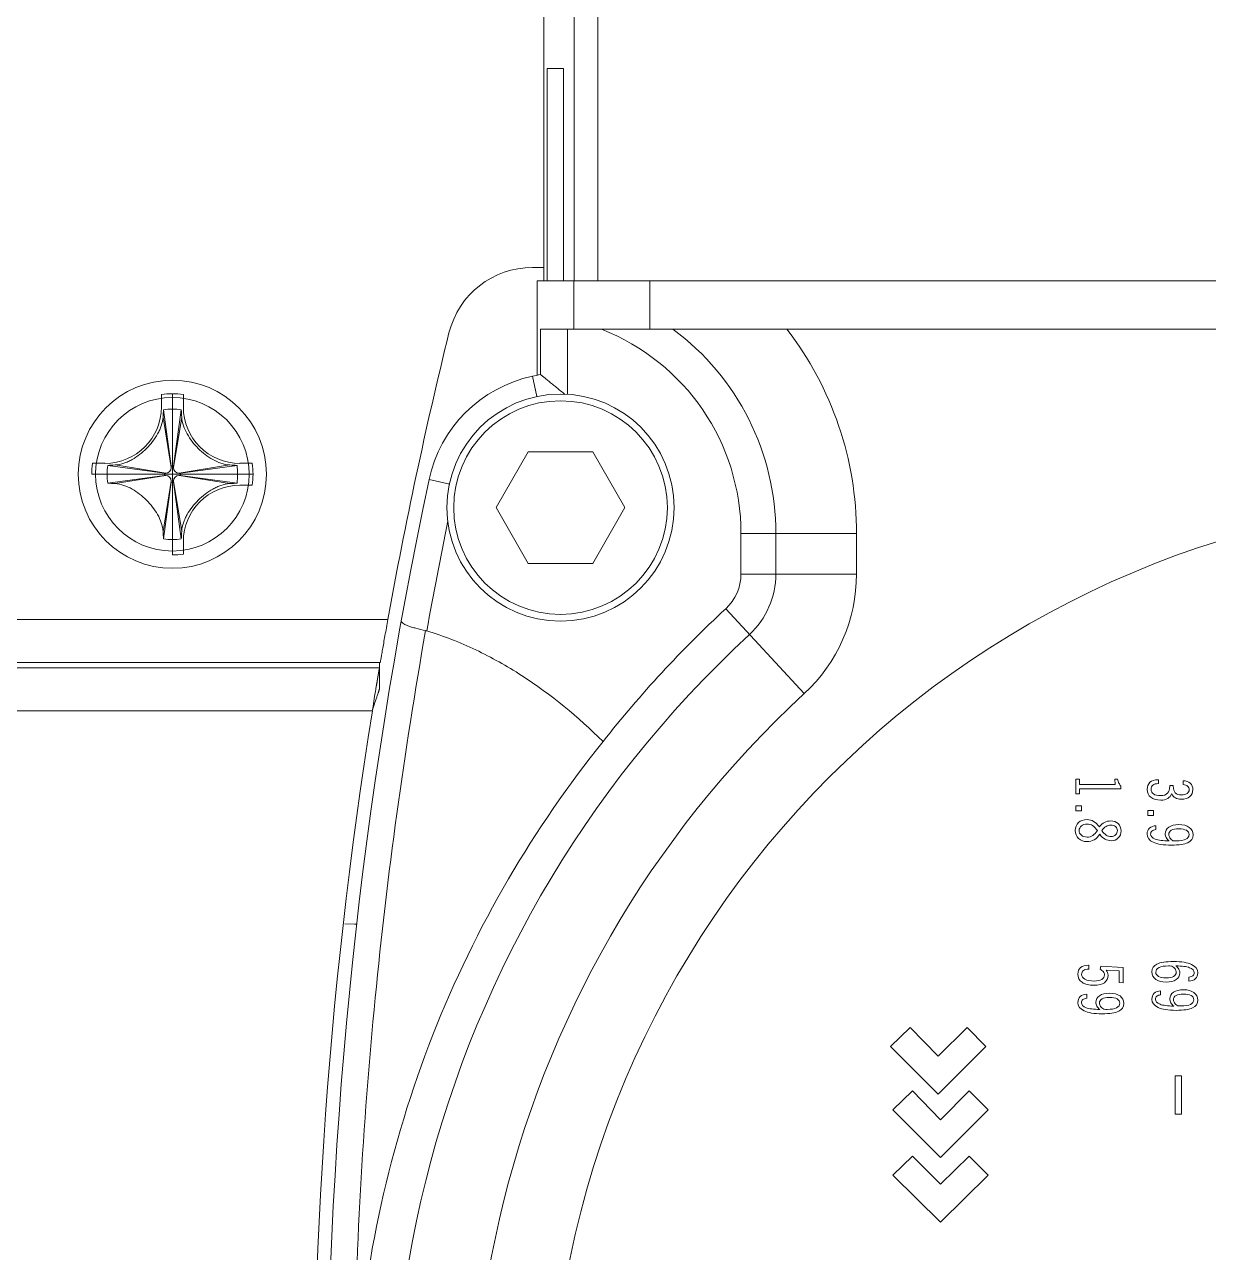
# Model space of a CAD drawing. Header units: millimetres. Extents: x 206 to 1899, y -454 to 296.
# Drawn here: x 1431.131 to 1433.883, y -410.812 to -407.955 of the extents above; entities that cross this region are included whole.
import ezdxf

# ---------------------------------------------------------------- set-up
doc = ezdxf.new("R2010")
doc.units = ezdxf.units.MM
doc.layers.add('细实线', color=7, linetype='Continuous', lineweight=15)

msp = doc.modelspace()

# ---------------------------------------------------------------- linework, layer by layer
at = {"layer": '细实线', "linetype": 'Continuous', "lineweight": 9}
for p, q in [((1432.3379, -408.5517), (1432.3379, -407.9267)), ((1432.4088, -408.5517), (1432.4088, -407.9267)), ((1432.4632, -407.9267), (1432.4632, -408.5517)), ((1432.3455, -408.058), (1432.3455, -408.5517)), ((1432.3455, -408.058), (1432.3833, -408.058)), ((1432.3833, -408.058), (1432.3833, -408.5517)), ((1432.3116, -408.5205), (1432.3379, -408.5205)), ((1432.3224, -408.7712), (1432.3224, -408.5517)), ((1432.3224, -408.5517), (1436.8136, -408.5517)), ((1432.4074, -408.6642), (1432.4074, -408.5517)), ((1432.5845, -408.6642), (1432.5845, -408.5517)), ((1432.3302, -408.6642), (1432.3301, -408.7696)), ((1432.3302, -408.6642), (1436.8061, -408.6642)), ((1432.3926, -408.6642), (1432.3926, -408.8159)), ((1432.3117, -408.7735), (1432.3218, -408.8211)), ((1431.4487, -408.816), (1431.4487, -408.845)), ((1431.4742, -409.1892), (1431.4742, -408.8142)), ((1431.4997, -408.816), (1431.4997, -408.845)), ((1431.4536, -408.8514), (1431.4717, -408.9831)), ((1431.4742, -408.983), (1431.4742, -408.85)), ((1431.4949, -408.8514), (1431.4768, -408.9831)), ((1431.4526, -408.8685), (1431.4717, -408.986)), ((1431.4959, -408.8685), (1431.4768, -408.986)), ((1431.3175, -408.9762), (1431.2885, -408.9762)), ((1431.631, -408.9762), (1431.66, -408.9762)), ((1432.3018, -408.9495), (1432.227, -409.0792)), ((1432.3018, -408.9495), (1432.4516, -408.9495)), ((1432.5265, -409.0792), (1432.4516, -408.9495)), ((1431.2867, -409.0017), (1431.6617, -409.0017)), ((1431.4555, -409.0017), (1431.3225, -409.0017)), ((1431.3239, -408.9811), (1431.4557, -408.9992)), ((1431.3239, -409.0224), (1431.4557, -409.0043)), ((1431.341, -408.9801), (1431.4586, -408.9992)), ((1431.341, -409.0234), (1431.4586, -409.0043)), ((1431.4586, -408.9992), (1431.4557, -408.9992)), ((1431.4557, -408.9992), (1431.4586, -408.9992)), ((1431.4586, -409.0043), (1431.4557, -409.0043)), ((1431.4717, -408.9831), (1431.4717, -408.986)), ((1431.4717, -408.9831), (1431.4717, -408.986)), ((1431.4768, -408.9831), (1431.4768, -408.986)), ((1431.4768, -408.9831), (1431.4768, -408.986)), ((1431.6074, -408.9801), (1431.4899, -408.9992)), ((1431.4899, -408.9992), (1431.4928, -408.9992)), ((1431.4899, -408.9992), (1431.4928, -408.9992)), ((1431.6074, -409.0234), (1431.4899, -409.0043)), ((1431.4928, -409.0043), (1431.4899, -409.0043)), ((1431.4899, -409.0043), (1431.4928, -409.0043)), ((1431.6246, -408.9811), (1431.4928, -408.9992)), ((1431.6246, -409.0224), (1431.4928, -409.0043)), ((1431.493, -409.0017), (1431.626, -409.0017)), ((1431.4526, -409.1349), (1431.4717, -409.0174)), ((1431.4536, -409.152), (1431.4717, -409.0203)), ((1431.4717, -409.0203), (1431.4717, -409.0174)), ((1431.4742, -409.1534), (1431.4742, -409.0205)), ((1431.4768, -409.0203), (1431.4768, -409.0174)), ((1431.4768, -409.0203), (1431.4768, -409.0174)), ((1431.4959, -409.1349), (1431.4768, -409.0174)), ((1431.4949, -409.152), (1431.4768, -409.0203)), ((1431.631, -409.0272), (1431.66, -409.0272)), ((1432.0711, -409.0141), (1432.1191, -409.0244)), ((1432.227, -409.0792), (1432.3018, -409.2089)), ((1432.4516, -409.2089), (1432.5265, -409.0792)), ((1432.7963, -409.1398), (1432.7963, -409.2337)), ((1433.065, -409.1398), (1432.7963, -409.1398)), ((1432.8776, -409.2337), (1432.8776, -409.1398)), ((1433.065, -409.1398), (1433.065, -409.2337)), ((1431.4997, -409.1875), (1431.4997, -409.1585)), ((1432.4516, -409.2089), (1432.3018, -409.2089)), ((1432.7963, -409.2337), (1433.065, -409.2337)), ((1432.9433, -409.512), (1432.7609, -409.3146)), ((1431.9753, -409.3392), (1429.1992, -409.3392)), ((1431.9556, -409.4517), (1429.1367, -409.4517)), ((1429.1492, -409.4392), (1431.9577, -409.4392)), ((1431.9475, -409.5001), (1431.9556, -409.4517)), ((1431.952, -409.4733), (1431.9552, -409.4542)), ((1431.9556, -409.4517), (1431.9556, -409.4392)), ((1431.9556, -409.4517), (1431.9556, -409.5017)), ((1431.9462, -409.5081), (1431.9473, -409.5014)), ((1431.9473, -409.5014), (1431.9475, -409.5001)), ((1429.1867, -409.5517), (1431.9391, -409.5517)), ((1433.5752, -409.7108), (1433.5752, -409.7449)), ((1433.5838, -409.7108), (1433.5752, -409.7108)), ((1433.5838, -409.7232), (1433.5838, -409.7108)), ((1433.6655, -409.7108), (1433.6663, -409.7232)), ((1433.6714, -409.7108), (1433.6655, -409.7108)), ((1433.767, -409.7124), (1433.7658, -409.7124)), ((1433.767, -409.7213), (1433.767, -409.7124)), ((1433.8244, -409.7145), (1433.8244, -409.7232)), ((1433.5752, -409.7449), (1433.5838, -409.7449)), ((1433.6663, -409.7232), (1433.5838, -409.7232)), ((1433.5838, -409.7449), (1433.5838, -409.7331)), ((1433.5838, -409.7331), (1433.6795, -409.7331)), ((1433.6795, -409.7331), (1433.6795, -409.7273)), ((1433.7932, -409.7259), (1433.7932, -409.727)), ((1433.8014, -409.7259), (1433.7932, -409.7259)), ((1433.8014, -409.7274), (1433.8014, -409.7259)), ((1433.5752, -409.7731), (1433.5752, -409.7845)), ((1433.588, -409.7731), (1433.5752, -409.7731)), ((1433.588, -409.7845), (1433.588, -409.7731)), ((1433.5752, -409.7845), (1433.588, -409.7845)), ((1433.7424, -409.7839), (1433.7424, -409.7953)), ((1433.7552, -409.7839), (1433.7424, -409.7839)), ((1433.7424, -409.7953), (1433.7552, -409.7953)), ((1433.7552, -409.7953), (1433.7552, -409.7839)), ((1433.7611, -409.8284), (1433.7611, -409.8193)), ((1431.8973, -410.048), (1431.8753, -410.0477)), ((1431.9028, -410.0481), (1431.8753, -410.0479)), ((1431.9028, -410.048), (1431.8973, -410.048)), ((1433.6053, -410.1439), (1433.604, -410.1439)), ((1433.6053, -410.1528), (1433.6053, -410.1439)), ((1433.6313, -410.1537), (1433.6327, -410.1458)), ((1433.6327, -410.1458), (1433.6847, -410.1492)), ((1433.6756, -410.1571), (1433.6451, -410.1555)), ((1433.6756, -410.1571), (1433.6756, -410.1842)), ((1433.6847, -410.185), (1433.6847, -410.1492)), ((1433.838, -410.1715), (1433.838, -410.1806)), ((1433.6756, -410.184), (1433.6847, -410.185)), ((1433.7721, -410.2127), (1433.7721, -410.2036)), ((1433.6001, -410.2206), (1433.6001, -410.2115)), ((1433.1441, -410.333), (1433.1898, -410.2889)), ((1433.1898, -410.2889), (1433.255, -410.3558)), ((1433.255, -410.3558), (1433.3219, -410.2889)), ((1433.3219, -410.2889), (1433.3659, -410.333)), ((1433.255, -410.4439), (1433.1441, -410.333)), ((1433.3659, -410.333), (1433.255, -410.4439)), ((1433.8062, -410.4008), (1433.8062, -410.4903)), ((1433.8205, -410.4008), (1433.8062, -410.4008)), ((1433.8205, -410.4903), (1433.8205, -410.4008)), ((1433.1491, -410.4804), (1433.1948, -410.4364)), ((1433.1948, -410.4364), (1433.26, -410.5032)), ((1433.26, -410.5032), (1433.3269, -410.4364)), ((1433.3269, -410.4364), (1433.3709, -410.4804)), ((1433.26, -410.5913), (1433.1491, -410.4804)), ((1433.3709, -410.4804), (1433.26, -410.5913)), ((1433.8062, -410.4903), (1433.8205, -410.4903)), ((1433.1491, -410.6321), (1433.1948, -410.588)), ((1433.1948, -410.588), (1433.26, -410.6533)), ((1433.26, -410.6533), (1433.3269, -410.588)), ((1433.3269, -410.588), (1433.3709, -410.6321)), ((1433.26, -410.7413), (1433.1491, -410.6321)), ((1433.3709, -410.6321), (1433.26, -410.7413))]:
    msp.add_line(p, q, dxfattribs=at)
msp.add_lwpolyline([(1431.9475, -409.5004), (1431.9493, -409.4892), (1431.952, -409.4733)], dxfattribs=at)
for centre, radius in [((1431.4742, -409.0017), 0.2188), ((1431.4742, -409.0017), 0.1786), ((1432.3767, -409.0792), 0.2641), ((1432.3767, -409.0792), 0.2484), ((1434.568, -411.2705), 2.2138)]:
    msp.add_circle(centre, radius, dxfattribs=at)
for centre, radius, start, end in [((1432.3116, -408.7205), 0.2, 90, 166.1735), ((1442.6726, -411.2705), 10.8702, 166.17353, 169.76634), ((1432.2854, -409.1398), 0.5109, 0, 68.5816), ((1432.2854, -409.1398), 0.5922, 0, 53.4369), ((1432.2854, -409.1398), 0.7796, 360, 37.5948), ((1432.3767, -409.0792), 0.3125, 102.015, 167.985), ((1434.568, -419.3751), 10.839, 101.91523, 102.015), ((1431.4742, -409.0017), 0.1875, 82.1836, 97.8164), ((1431.3175, -408.845), 0.1313, 270, 0), ((1433.6147, -408.9909), 2.1656, 176.3078, 176.7611), ((1431.4742, -409.0017), 0.1517, 82.1836, 97.8164), ((1429.3338, -408.9909), 2.1656, 3.2389, 3.6922), ((1431.631, -408.845), 0.1313, 180, 270), ((1431.4742, -409.0017), 0.1875, 172.1836, 180), ((1431.4742, -409.0017), 0.1875, 352.1836, 7.8164), ((1431.4742, -409.0017), 0.1517, 172.1836, 187.8164), ((1431.4627, -411.1311), 2.1545, 93.2376, 93.6933), ((1431.4743, -409.0017), 0.0188, 172.1881, 187.8119), ((1431.4742, -409.0017), 0.0187, 172.1836, 180), ((1431.4586, -408.986), 0.0131, 270, 0), ((1431.4586, -408.986), 0.0131, 270, 0), ((1431.4586, -409.0174), 0.0131, 360, 90), ((1431.4742, -409.0017), 0.0188, 82.1881, 97.8119), ((1431.4742, -409.0017), 0.0187, 82.1836, 97.8164), ((1431.4899, -408.986), 0.0131, 180, 270), ((1431.4899, -408.986), 0.0131, 180, 270), ((1431.4899, -409.0174), 0.0131, 90, 180), ((1431.4899, -409.0174), 0.0131, 90, 180), ((1431.4742, -409.0017), 0.0188, 352.1881, 7.8119), ((1431.4742, -409.0017), 0.0187, 352.1836, 7.8164), ((1431.4851, -411.1422), 2.1656, 86.3078, 86.7612), ((1431.4742, -409.0017), 0.1517, 352.1836, 7.8164), ((1431.4634, -406.8613), 2.1656, 266.3077, 266.7611), ((1431.4742, -409.0017), 0.0188, 262.1881, 277.8119), ((1431.4742, -409.0017), 0.0187, 270, 277.8164), ((1431.631, -409.1585), 0.1313, 90, 180), ((1431.4858, -406.8724), 2.1544, 273.2377, 273.6934), ((1442.6726, -411.2705), 10.839, 167.985, 192.015), ((1442.6726, -411.2705), 10.7765, 168.43609, 169.82034), ((1433.6147, -409.0126), 2.1656, 183.2389, 183.6922), ((1429.3338, -409.0126), 2.1656, 356.3078, 356.7611), ((1431.4742, -409.0017), 0.1517, 262.1836, 277.8164), ((1431.4742, -409.0017), 0.1875, 270, 277.8164), ((1432.6862, -409.2337), 0.1101, 312.7355, 0), ((1432.6862, -409.2337), 0.1913, 312.7355, 0), ((1432.6862, -409.2337), 0.3788, 312.7355, 0), ((1434.568, -411.2705), 2.6629, 132.7355, 141.7952), ((1434.568, -411.2705), 2.5816, 132.7355, 47.2645), ((1432.0585, -409.3895), 0.0247, 72.9753, 79.2591), ((1442.6125, -411.2608), 10.8094, 170.66864, 170.90284), ((1434.568, -411.2705), 2.3942, 132.7355, 47.2645), ((1442.6726, -411.2705), 10.8702, 170.90255, 192.125)]:
    msp.add_arc(centre, radius, start, end, dxfattribs=at)
for points, knots in [([(1432.387, -408.8159), (1432.3837, -408.8131), (1432.3771, -408.8077), (1432.3673, -408.7998), (1432.3581, -408.7923), (1432.3508, -408.7864), (1432.3454, -408.782), (1432.3418, -408.7791), (1432.3386, -408.7765), (1432.3358, -408.7742), (1432.3335, -408.7724), (1432.332, -408.7711), (1432.3311, -408.7703), (1432.3306, -408.7699), (1432.3303, -408.7697), (1432.3302, -408.7695), (1432.3302, -408.7695)], [0, 0, 0, 0, 0.177003, 0.349388, 0.513339, 0.664664, 0.733726, 0.797108, 0.853833, 0.902858, 0.943111, 0.973515, 0.984658, 0.992888, 0.998049, 1, 1, 1, 1]), ([(1431.341, -408.9801), (1431.3479, -408.9797), (1431.3582, -408.9774), (1431.3712, -408.9723), (1431.3837, -408.9659), (1431.3984, -408.956), (1431.4144, -408.9419), (1431.4285, -408.9259), (1431.4384, -408.9112), (1431.4448, -408.8986), (1431.4499, -408.8857), (1431.4522, -408.8754), (1431.4526, -408.8685)], [0, 0, 0, 0, 0.122867, 0.185103, 0.247698, 0.373566, 0.499998, 0.62643, 0.752299, 0.814896, 0.87713, 1, 1, 1, 1]), ([(1431.4959, -408.8685), (1431.4963, -408.8754), (1431.4993, -408.8892), (1431.5082, -408.9083), (1431.52, -408.9259), (1431.5341, -408.9419), (1431.5501, -408.956), (1431.5677, -408.9678), (1431.5868, -408.9766), (1431.6006, -408.9797), (1431.6074, -408.9801)], [0, 0, 0, 0, 0.122892, 0.24762, 0.373529, 0.500002, 0.626475, 0.752383, 0.87711, 1, 1, 1, 1]), ([(1431.4526, -409.1349), (1431.4522, -409.128), (1431.4492, -409.1143), (1431.4403, -409.0952), (1431.4285, -409.0775), (1431.4144, -409.0616), (1431.3984, -409.0475), (1431.3808, -409.0356), (1431.3617, -409.0268), (1431.3479, -409.0238), (1431.341, -409.0234)], [0, 0, 0, 0, 0.122892, 0.24762, 0.373529, 0.500001, 0.626475, 0.752383, 0.87711, 1, 1, 1, 1]), ([(1431.6074, -409.0234), (1431.6006, -409.0238), (1431.5903, -409.026), (1431.5773, -409.0312), (1431.5648, -409.0376), (1431.5501, -409.0475), (1431.5341, -409.0616), (1431.52, -409.0775), (1431.5101, -409.0923), (1431.5037, -409.1048), (1431.4986, -409.1177), (1431.4963, -409.128), (1431.4959, -409.1349)], [0, 0, 0, 0, 0.122867, 0.185103, 0.247698, 0.373566, 0.499998, 0.62643, 0.752299, 0.814896, 0.87713, 1, 1, 1, 1]), ([(1431.9577, -409.4392), (1431.9577, -409.4394), (1431.9579, -409.4379), (1431.9581, -409.4372), (1431.9585, -409.4344), (1431.9591, -409.4313), (1431.9598, -409.427), (1431.9611, -409.4197), (1431.963, -409.4088), (1431.9656, -409.3938), (1431.9686, -409.3768), (1431.9719, -409.3583), (1431.9741, -409.3457), (1431.9753, -409.3392)], [0, 0, 0, 0, 0.004893, 0.019492, 0.043662, 0.077126, 0.119532, 0.170436, 0.295521, 0.447296, 0.619745, 0.806337, 1, 1, 1, 1]), ([(1432.0064, -409.3427), (1432.0063, -409.3435), (1432.0072, -409.3457), (1432.0104, -409.3483), (1432.0154, -409.3512), (1432.0223, -409.3542), (1432.0308, -409.3572), (1432.0445, -409.3613), (1432.0555, -409.3638), (1432.0631, -409.3652)], [0, 0, 0, 0, 0.040433, 0.103914, 0.196159, 0.316638, 0.462256, 0.628595, 1, 1, 1, 1]), ([(1431.8959, -411.1142), (1431.9002, -410.8157), (1431.933, -410.2298), (1432.0129, -409.6484), (1432.0631, -409.3652)], [0, 0, 0, 0, 0.509283, 1, 1, 1, 1]), ([(1432.4755, -409.6235), (1432.4178, -409.5663), (1432.3229, -409.4876), (1432.1808, -409.4077), (1432.1047, -409.3778), (1432.0658, -409.3659)], [0, 0, 0, 0, 0.499701, 0.749877, 1, 1, 1, 1]), ([(1431.9391, -409.5517), (1431.9411, -409.5455), (1431.9441, -409.5364), (1431.9479, -409.5247), (1431.9504, -409.5172), (1431.9522, -409.5117), (1431.9535, -409.508), (1431.9542, -409.5059), (1431.9548, -409.5041), (1431.9552, -409.5029), (1431.9554, -409.5021), (1431.9556, -409.5018), (1431.9556, -409.5017)], [0, 0, 0, 0, 0.374292, 0.545461, 0.697597, 0.824416, 0.876484, 0.92008, 0.954661, 0.979717, 0.994897, 1, 1, 1, 1]), ([(1432.4755, -409.6235), (1432.3946, -409.7242), (1432.2445, -409.9424), (1432.0689, -410.305), (1431.9486, -410.6999), (1431.9103, -410.9752), (1431.902, -411.114)], [0, 0, 0, 0, 0.239033, 0.488038, 0.742639, 1, 1, 1, 1]), ([(1433.7935, -409.8474), (1433.7952, -409.8499), (1433.7977, -409.8522), (1433.8008, -409.8542), (1433.8009, -409.8542)], [0, 0, 0, 0, 0.991615, 1, 1, 1, 1]), ([(1433.8009, -409.8542), (1433.801, -409.8542), (1433.8045, -409.8544), (1433.807, -409.8544), (1433.8086, -409.8544)], [0, 0, 0, 0, 0.040455, 1, 1, 1, 1]), ([(1433.7984, -410.1458), (1433.7982, -410.1458), (1433.7947, -410.1456), (1433.7921, -410.1455), (1433.7905, -410.1455)], [0, 0, 0, 0, 0.042846, 1, 1, 1, 1]), ([(1433.8045, -410.2317), (1433.8062, -410.2342), (1433.8087, -410.2365), (1433.8118, -410.2385), (1433.8119, -410.2385)], [0, 0, 0, 0, 0.991615, 1, 1, 1, 1]), ([(1433.6325, -410.2396), (1433.6342, -410.2421), (1433.6367, -410.2444), (1433.6398, -410.2464), (1433.6398, -410.2464)], [0, 0, 0, 0, 0.991615, 1, 1, 1, 1]), ([(1433.6398, -410.2464), (1433.64, -410.2464), (1433.6435, -410.2465), (1433.646, -410.2466), (1433.6476, -410.2466)], [0, 0, 0, 0, 0.040455, 1, 1, 1, 1]), ([(1433.8119, -410.2385), (1433.812, -410.2385), (1433.8155, -410.2386), (1433.818, -410.2387), (1433.8196, -410.2387)], [0, 0, 0, 0, 0.040455, 1, 1, 1, 1])]:
    msp.add_open_spline(points, degree=3, knots=knots, dxfattribs=at)
for points in [[(1433.6714, -409.7108), (1433.6725, -409.7142), (1433.6738, -409.7173), (1433.6751, -409.72)], [(1433.741, -409.7351), (1433.741, -409.7277), (1433.7431, -409.7221), (1433.7473, -409.7183)], [(1433.7473, -409.7183), (1433.7515, -409.7144), (1433.7577, -409.7124), (1433.7658, -409.7124)], [(1433.8244, -409.7145), (1433.8316, -409.7149), (1433.8371, -409.7169), (1433.8411, -409.7206)], [(1433.6751, -409.72), (1433.6764, -409.7228), (1433.6779, -409.7252), (1433.6795, -409.7273)], [(1433.7494, -409.7531), (1433.7438, -409.7486), (1433.741, -409.7426), (1433.741, -409.7351)], [(1433.7542, -409.7246), (1433.7513, -409.7269), (1433.7499, -409.7302), (1433.7499, -409.7347)], [(1433.7499, -409.7347), (1433.7499, -409.7394), (1433.7518, -409.7429), (1433.7557, -409.7455)], [(1433.767, -409.7213), (1433.7613, -409.7213), (1433.757, -409.7225), (1433.7542, -409.7246)], [(1433.7557, -409.7455), (1433.7596, -409.748), (1433.7651, -409.7493), (1433.7722, -409.7493)], [(1433.7722, -409.7493), (1433.7795, -409.7493), (1433.7848, -409.7475), (1433.7881, -409.7439)], [(1433.7881, -409.7439), (1433.7915, -409.7403), (1433.7932, -409.7347), (1433.7932, -409.727)], [(1433.7976, -409.7449), (1433.7958, -409.7499), (1433.7928, -409.7536), (1433.7885, -409.7561)], [(1433.8063, -409.7545), (1433.8026, -409.7524), (1433.7997, -409.7493), (1433.7976, -409.7449)], [(1433.8014, -409.7274), (1433.8014, -409.7342), (1433.803, -409.7394), (1433.8062, -409.7427)], [(1433.8062, -409.7427), (1433.8093, -409.7461), (1433.814, -409.7478), (1433.8204, -409.7478)], [(1433.8204, -409.7478), (1433.826, -409.7478), (1433.8303, -409.7467), (1433.8335, -409.7445)], [(1433.8349, -409.7273), (1433.8325, -409.7252), (1433.829, -409.7239), (1433.8244, -409.7232)], [(1433.8335, -409.7445), (1433.8368, -409.7423), (1433.8384, -409.7393), (1433.8384, -409.7356)], [(1433.8384, -409.7356), (1433.8384, -409.7321), (1433.8372, -409.7293), (1433.8349, -409.7273)], [(1433.847, -409.7354), (1433.847, -409.7421), (1433.8445, -409.7475), (1433.8397, -409.7516)], [(1433.8411, -409.7206), (1433.845, -409.7243), (1433.847, -409.7293), (1433.847, -409.7354)], [(1433.7722, -409.7597), (1433.7626, -409.7597), (1433.755, -409.7575), (1433.7494, -409.7531)], [(1433.7885, -409.7561), (1433.7843, -409.7585), (1433.7789, -409.7597), (1433.7722, -409.7597)], [(1433.8201, -409.7576), (1433.8145, -409.7576), (1433.81, -409.7566), (1433.8063, -409.7545)], [(1433.8397, -409.7516), (1433.8348, -409.7556), (1433.8283, -409.7576), (1433.8201, -409.7576)], [(1433.5735, -409.8304), (1433.5735, -409.8228), (1433.576, -409.8167), (1433.5811, -409.8121)], [(1433.5813, -409.8488), (1433.5761, -409.8439), (1433.5735, -409.8378), (1433.5735, -409.8304)], [(1433.5811, -409.8121), (1433.5862, -409.8075), (1433.593, -409.8052), (1433.6014, -409.8052)], [(1433.5878, -409.8198), (1433.5843, -409.8226), (1433.5825, -409.8263), (1433.5825, -409.8307)], [(1433.5825, -409.8307), (1433.5825, -409.8351), (1433.5842, -409.8387), (1433.5877, -409.8416)], [(1433.6011, -409.8154), (1433.5957, -409.8154), (1433.5912, -409.8169), (1433.5878, -409.8198)], [(1433.614, -409.8191), (1433.61, -409.8167), (1433.6057, -409.8154), (1433.6011, -409.8154)], [(1433.6014, -409.8052), (1433.6067, -409.8052), (1433.6116, -409.8066), (1433.6162, -409.8092)], [(1433.6251, -409.8307), (1433.6216, -409.8255), (1433.6179, -409.8216), (1433.614, -409.8191)], [(1433.6141, -409.8422), (1433.6179, -409.8397), (1433.6216, -409.8359), (1433.6251, -409.8307)], [(1433.6162, -409.8092), (1433.6208, -409.8119), (1433.6253, -409.8161), (1433.6298, -409.8219)], [(1433.6298, -409.8219), (1433.6334, -409.8173), (1433.6374, -409.8139), (1433.6416, -409.8116)], [(1433.6452, -409.8209), (1433.6417, -409.8231), (1433.6383, -409.8263), (1433.635, -409.8308)], [(1433.635, -409.8308), (1433.6385, -409.8355), (1433.6419, -409.8389), (1433.6454, -409.8411)], [(1433.6416, -409.8116), (1433.646, -409.8094), (1433.6507, -409.8082), (1433.6559, -409.8082)], [(1433.6563, -409.8177), (1433.6523, -409.8177), (1433.6486, -409.8188), (1433.6452, -409.8209)], [(1433.6559, -409.8082), (1433.6631, -409.8082), (1433.669, -409.8103), (1433.6734, -409.8145)], [(1433.6674, -409.8213), (1433.6647, -409.8189), (1433.6609, -409.8177), (1433.6563, -409.8177)], [(1433.6716, -409.8308), (1433.6716, -409.8269), (1433.6702, -409.8237), (1433.6674, -409.8213)], [(1433.6675, -409.8406), (1433.6702, -409.838), (1433.6716, -409.8348), (1433.6716, -409.8308)], [(1433.6734, -409.8145), (1433.6778, -409.8187), (1433.68, -409.8242), (1433.68, -409.8311)], [(1433.68, -409.8311), (1433.68, -409.838), (1433.678, -409.8435), (1433.6737, -409.8478)], [(1433.7407, -409.8384), (1433.7407, -409.8329), (1433.7426, -409.8283), (1433.7463, -409.8248)], [(1433.7463, -409.8248), (1433.75, -409.8213), (1433.755, -409.8194), (1433.7611, -409.8193)], [(1433.752, -409.8316), (1433.7499, -409.8334), (1433.7489, -409.8357), (1433.7489, -409.8387)], [(1433.7611, -409.8284), (1433.757, -409.8288), (1433.754, -409.8299), (1433.752, -409.8316)], [(1433.7825, -409.838), (1433.7825, -409.8316), (1433.7854, -409.8264), (1433.7912, -409.8226)], [(1433.7969, -409.8299), (1433.7929, -409.8322), (1433.7909, -409.8355), (1433.7909, -409.8398)], [(1433.7912, -409.8226), (1433.7969, -409.8187), (1433.8047, -409.8167), (1433.8145, -409.8167)], [(1433.8142, -409.8265), (1433.8066, -409.8265), (1433.8008, -409.8276), (1433.7969, -409.8299)], [(1433.832, -409.83), (1433.8279, -409.8277), (1433.8219, -409.8265), (1433.8142, -409.8265)], [(1433.8145, -409.8167), (1433.8247, -409.8167), (1433.8327, -409.8189), (1433.8386, -409.8232)], [(1433.8382, -409.84), (1433.8382, -409.8356), (1433.8361, -409.8323), (1433.832, -409.83)], [(1433.8386, -409.8232), (1433.8445, -409.8275), (1433.8474, -409.8333), (1433.8474, -409.8406)], [(1433.601, -409.8561), (1433.5931, -409.8561), (1433.5865, -409.8537), (1433.5813, -409.8488)], [(1433.5877, -409.8416), (1433.5911, -409.8444), (1433.5955, -409.8458), (1433.601, -409.8458)], [(1433.601, -409.8458), (1433.6058, -409.8458), (1433.6102, -409.8446), (1433.6141, -409.8422)], [(1433.6174, -409.8518), (1433.6125, -409.8547), (1433.607, -409.8561), (1433.601, -409.8561)], [(1433.6304, -409.839), (1433.6267, -409.8447), (1433.6224, -409.849), (1433.6174, -409.8518)], [(1433.6428, -409.8504), (1433.6384, -409.8479), (1433.6342, -409.8441), (1433.6304, -409.839)], [(1433.6571, -409.8541), (1433.6521, -409.8541), (1433.6473, -409.8529), (1433.6428, -409.8504)], [(1433.6454, -409.8411), (1433.649, -409.8433), (1433.6528, -409.8443), (1433.657, -409.8443)], [(1433.657, -409.8443), (1433.6613, -409.8443), (1433.6648, -409.8431), (1433.6675, -409.8406)], [(1433.6737, -409.8478), (1433.6695, -409.852), (1433.664, -409.8541), (1433.6571, -409.8541)], [(1433.755, -409.8579), (1433.7455, -409.8534), (1433.7407, -409.847), (1433.7407, -409.8384)], [(1433.7489, -409.8387), (1433.7489, -409.8439), (1433.7525, -409.8477), (1433.7597, -409.8504)], [(1433.7969, -409.8645), (1433.7786, -409.8645), (1433.7646, -409.8623), (1433.755, -409.8579)], [(1433.7597, -409.8504), (1433.7669, -409.853), (1433.7776, -409.8544), (1433.7916, -409.8546)], [(1433.7849, -409.847), (1433.7833, -409.8441), (1433.7825, -409.8411), (1433.7825, -409.838)], [(1433.7916, -409.8546), (1433.7888, -409.8524), (1433.7865, -409.8499), (1433.7849, -409.847)], [(1433.7909, -409.8398), (1433.7909, -409.8424), (1433.7918, -409.8449), (1433.7935, -409.8474)], [(1433.8355, -409.8588), (1433.8275, -409.8626), (1433.8147, -409.8645), (1433.7969, -409.8645)], [(1433.8086, -409.8544), (1433.8182, -409.8544), (1433.8256, -409.8532), (1433.8307, -409.8508)], [(1433.8307, -409.8508), (1433.8357, -409.8483), (1433.8382, -409.8447), (1433.8382, -409.84)], [(1433.8474, -409.8406), (1433.8474, -409.849), (1433.8434, -409.855), (1433.8355, -409.8588)], [(1433.5861, -410.1492), (1433.5904, -410.1457), (1433.5963, -410.1439), (1433.604, -410.1439)], [(1433.7517, -410.1591), (1433.7517, -410.1509), (1433.7557, -410.1448), (1433.7636, -410.1411)], [(1433.7636, -410.1411), (1433.7716, -410.1373), (1433.7844, -410.1354), (1433.8022, -410.1354)], [(1433.7905, -410.1455), (1433.7809, -410.1455), (1433.7735, -410.1467), (1433.7685, -410.1492)], [(1433.8057, -410.1525), (1433.804, -410.15), (1433.8015, -410.1478), (1433.7984, -410.1458)], [(1433.8022, -410.1354), (1433.8207, -410.1354), (1433.8347, -410.1376), (1433.8442, -410.142)], [(1433.8076, -410.1453), (1433.8104, -410.1475), (1433.8127, -410.1501), (1433.8142, -410.1529)], [(1433.8394, -410.1496), (1433.8322, -410.1469), (1433.8216, -410.1455), (1433.8076, -410.1453)], [(1433.8442, -410.142), (1433.8537, -410.1464), (1433.8584, -410.1529), (1433.8584, -410.1613)], [(1433.5797, -410.1643), (1433.5797, -410.1579), (1433.5818, -410.1528), (1433.5861, -410.1492)], [(1433.5896, -410.1836), (1433.583, -410.179), (1433.5797, -410.1726), (1433.5797, -410.1643)], [(1433.5927, -410.1562), (1433.5898, -410.1583), (1433.5883, -410.1614), (1433.5883, -410.1653)], [(1433.5883, -410.1653), (1433.5883, -410.1701), (1433.5909, -410.1739), (1433.596, -410.1765)], [(1433.6053, -410.1528), (1433.5998, -410.1529), (1433.5956, -410.154), (1433.5927, -410.1562)], [(1433.6388, -410.1588), (1433.6371, -410.1567), (1433.6346, -410.1549), (1433.6313, -410.1537)], [(1433.6353, -410.1769), (1433.6393, -410.1744), (1433.6414, -410.1709), (1433.6414, -410.1663)], [(1433.6414, -410.1663), (1433.6414, -410.1635), (1433.6405, -410.161), (1433.6388, -410.1588)], [(1433.6497, -410.1671), (1433.6497, -410.1747), (1433.6469, -410.1805), (1433.6414, -410.1845)], [(1433.6451, -410.1555), (1433.6467, -410.157), (1433.6478, -410.1586), (1433.6486, -410.1605)], [(1433.6486, -410.1605), (1433.6493, -410.1623), (1433.6497, -410.1645), (1433.6497, -410.1671)], [(1433.7606, -410.1767), (1433.7547, -410.1723), (1433.7517, -410.1665), (1433.7517, -410.1591)], [(1433.7685, -410.1492), (1433.7634, -410.1517), (1433.7609, -410.1553), (1433.7609, -410.16)], [(1433.7609, -410.16), (1433.7609, -410.1643), (1433.763, -410.1675), (1433.7672, -410.1698)], [(1433.7672, -410.1698), (1433.7713, -410.1721), (1433.7773, -410.1732), (1433.785, -410.1732)], [(1433.785, -410.1732), (1433.7925, -410.1732), (1433.7983, -410.1721), (1433.8023, -410.1699)], [(1433.8023, -410.1699), (1433.8062, -410.1676), (1433.8082, -410.1643), (1433.8082, -410.16)], [(1433.8082, -410.16), (1433.8082, -410.1574), (1433.8074, -410.1549), (1433.8057, -410.1525)], [(1433.8166, -410.1617), (1433.8166, -410.1682), (1433.8137, -410.1734), (1433.808, -410.1773)], [(1433.8142, -410.1529), (1433.8158, -410.1558), (1433.8166, -410.1587), (1433.8166, -410.1617)], [(1433.838, -410.1715), (1433.8421, -410.171), (1433.8452, -410.17), (1433.8472, -410.1683)], [(1433.8528, -410.1751), (1433.849, -410.1787), (1433.8441, -410.1805), (1433.838, -410.1806)], [(1433.8502, -410.1612), (1433.8502, -410.1561), (1433.8466, -410.1522), (1433.8394, -410.1496)], [(1433.8472, -410.1683), (1433.8492, -410.1666), (1433.8502, -410.1642), (1433.8502, -410.1612)], [(1433.8584, -410.1613), (1433.8584, -410.167), (1433.8565, -410.1716), (1433.8528, -410.1751)], [(1433.6175, -410.1905), (1433.6055, -410.1905), (1433.5962, -410.1882), (1433.5896, -410.1836)], [(1433.596, -410.1765), (1433.6011, -410.1792), (1433.6083, -410.1806), (1433.6175, -410.1806)], [(1433.6175, -410.1806), (1433.6252, -410.1806), (1433.6311, -410.1793), (1433.6353, -410.1769)], [(1433.6414, -410.1845), (1433.6359, -410.1885), (1433.6279, -410.1905), (1433.6175, -410.1905)], [(1433.7573, -410.209), (1433.761, -410.2055), (1433.766, -410.2037), (1433.7721, -410.2036)], [(1433.7846, -410.1832), (1433.7745, -410.1832), (1433.7665, -410.181), (1433.7606, -410.1767)], [(1433.808, -410.1773), (1433.8022, -410.1812), (1433.7945, -410.1832), (1433.7846, -410.1832)], [(1433.8022, -410.2068), (1433.8079, -410.203), (1433.8156, -410.201), (1433.8255, -410.201)], [(1433.8255, -410.201), (1433.8356, -410.201), (1433.8437, -410.2032), (1433.8496, -410.2075)], [(1433.5797, -410.2306), (1433.5797, -410.2251), (1433.5815, -410.2205), (1433.5853, -410.2169)], [(1433.594, -410.25), (1433.5844, -410.2456), (1433.5797, -410.2391), (1433.5797, -410.2306)], [(1433.5853, -410.2169), (1433.589, -410.2134), (1433.594, -410.2116), (1433.6001, -410.2115)], [(1433.5909, -410.2238), (1433.5889, -410.2255), (1433.5879, -410.2279), (1433.5879, -410.2309)], [(1433.5879, -410.2309), (1433.5879, -410.236), (1433.5915, -410.2399), (1433.5987, -410.2426)], [(1433.6001, -410.2206), (1433.596, -410.221), (1433.593, -410.2221), (1433.5909, -410.2238)], [(1433.6215, -410.2302), (1433.6215, -410.2238), (1433.6244, -410.2186), (1433.6301, -410.2147)], [(1433.6239, -410.2392), (1433.6223, -410.2362), (1433.6215, -410.2333), (1433.6215, -410.2302)], [(1433.6358, -410.2221), (1433.6319, -410.2244), (1433.6299, -410.2277), (1433.6299, -410.232)], [(1433.6299, -410.232), (1433.6299, -410.2345), (1433.6307, -410.237), (1433.6325, -410.2396)], [(1433.6301, -410.2147), (1433.6359, -410.2109), (1433.6436, -410.2089), (1433.6535, -410.2089)], [(1433.6532, -410.2187), (1433.6456, -410.2187), (1433.6398, -410.2198), (1433.6358, -410.2221)], [(1433.671, -410.2222), (1433.6668, -410.2198), (1433.6609, -410.2187), (1433.6532, -410.2187)], [(1433.6535, -410.2089), (1433.6636, -410.2089), (1433.6717, -410.2111), (1433.6776, -410.2153)], [(1433.6696, -410.2429), (1433.6747, -410.2404), (1433.6772, -410.2369), (1433.6772, -410.2321)], [(1433.6772, -410.2321), (1433.6772, -410.2278), (1433.6751, -410.2245), (1433.671, -410.2222)], [(1433.6864, -410.2328), (1433.6864, -410.2411), (1433.6824, -410.2472), (1433.6745, -410.251)], [(1433.6776, -410.2153), (1433.6834, -410.2196), (1433.6864, -410.2254), (1433.6864, -410.2328)], [(1433.7517, -410.2227), (1433.7517, -410.2172), (1433.7536, -410.2126), (1433.7573, -410.209)], [(1433.766, -410.2421), (1433.7565, -410.2377), (1433.7517, -410.2312), (1433.7517, -410.2227)], [(1433.763, -410.2159), (1433.7609, -410.2176), (1433.7599, -410.22), (1433.7599, -410.223)], [(1433.7599, -410.223), (1433.7599, -410.2281), (1433.7635, -410.232), (1433.7707, -410.2347)], [(1433.7721, -410.2127), (1433.768, -410.2131), (1433.765, -410.2142), (1433.763, -410.2159)], [(1433.7935, -410.2223), (1433.7935, -410.2159), (1433.7964, -410.2107), (1433.8022, -410.2068)], [(1433.7959, -410.2313), (1433.7943, -410.2283), (1433.7935, -410.2254), (1433.7935, -410.2223)], [(1433.8026, -410.2389), (1433.7997, -410.2367), (1433.7975, -410.2342), (1433.7959, -410.2313)], [(1433.8079, -410.2142), (1433.8039, -410.2165), (1433.8019, -410.2198), (1433.8019, -410.2241)], [(1433.8019, -410.2241), (1433.8019, -410.2266), (1433.8028, -410.2291), (1433.8045, -410.2317)], [(1433.8252, -410.2108), (1433.8176, -410.2108), (1433.8118, -410.2119), (1433.8079, -410.2142)], [(1433.843, -410.2143), (1433.8389, -410.2119), (1433.8329, -410.2108), (1433.8252, -410.2108)], [(1433.8416, -410.235), (1433.8467, -410.2325), (1433.8492, -410.229), (1433.8492, -410.2242)], [(1433.8492, -410.2242), (1433.8492, -410.2199), (1433.8471, -410.2166), (1433.843, -410.2143)], [(1433.8584, -410.2249), (1433.8584, -410.2332), (1433.8544, -410.2393), (1433.8465, -410.2431)], [(1433.8496, -410.2075), (1433.8555, -410.2117), (1433.8584, -410.2175), (1433.8584, -410.2249)], [(1433.6359, -410.2567), (1433.6175, -410.2567), (1433.6036, -410.2545), (1433.594, -410.25)], [(1433.5987, -410.2426), (1433.6059, -410.2452), (1433.6165, -410.2466), (1433.6306, -410.2468)], [(1433.6306, -410.2468), (1433.6277, -410.2446), (1433.6255, -410.2421), (1433.6239, -410.2392)], [(1433.6745, -410.251), (1433.6665, -410.2548), (1433.6537, -410.2567), (1433.6359, -410.2567)], [(1433.6476, -410.2466), (1433.6572, -410.2466), (1433.6646, -410.2454), (1433.6696, -410.2429)], [(1433.8079, -410.2488), (1433.7896, -410.2488), (1433.7756, -410.2466), (1433.766, -410.2421)], [(1433.7707, -410.2347), (1433.7779, -410.2373), (1433.7885, -410.2387), (1433.8026, -410.2389)], [(1433.8465, -410.2431), (1433.8385, -410.2469), (1433.8257, -410.2488), (1433.8079, -410.2488)], [(1433.8196, -410.2387), (1433.8292, -410.2387), (1433.8366, -410.2375), (1433.8416, -410.235)]]:
    msp.add_open_spline(points, degree=3, dxfattribs=at)

doc.saveas('drawing.dxf')
